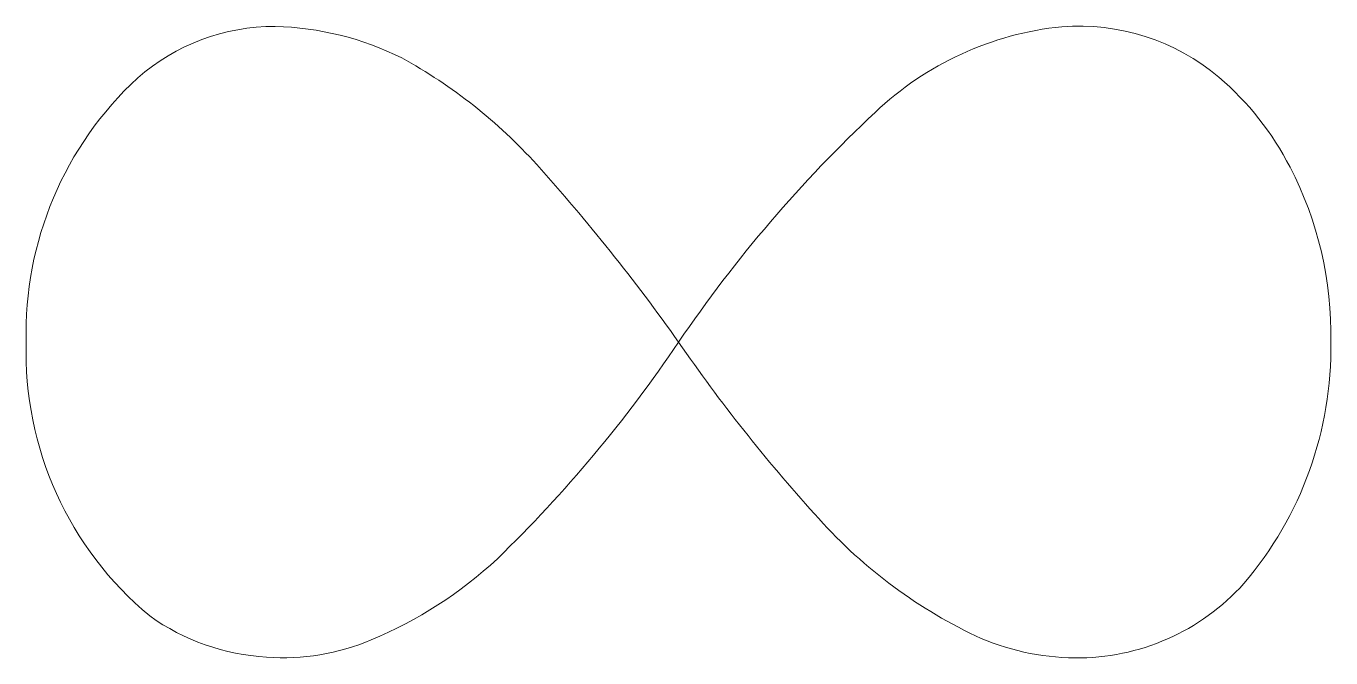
# Model space of a CAD drawing. Header units: millimetres. Extents: x -13681 to -11625, y -16732 to -15735.
import ezdxf

# ---------------------------------------------------------------- set-up
doc = ezdxf.new("R2010")
doc.units = ezdxf.units.MM
doc.header["$LTSCALE"] = 50
doc.layers.add('None', color=7, linetype='Continuous', lineweight=5)

msp = doc.modelspace()

# ---------------------------------------------------------------- linework, layer by layer
at = {"layer": 'None', "color": 7, "linetype": 'Continuous', "lineweight": 5, "flags": 128}
msp.add_lwpolyline([(-13505.4, -15817.1, 0.216384), (-13681.1, -16233.9, 0.230961), (-13486.4, -16665.6, 0.14192), (-13302.2, -16730.4, 0.120167), (-13137.4, -16703.2, 0.089532), (-12938.5, -16575.3, 0.051707), (-12652.8, -16233.8, -0.055722), (-12343, -15871.5, -0.166281), (-12048.9, -15736.4, -0.19696), (-11801.2, -15816.1, -0.098886), (-11689.1, -15957.8, -0.125369), (-11624.8, -16233.2, -0.183101), (-11762, -16614.5, -0.216176), (-12028.3, -16731.7, -0.104457), (-12185, -16696.9, -0.102044), (-12438.5, -16504.6, -0.033389), (-12652.8, -16233.8, 0.028833), (-12876.5, -15953.8, 0.084081), (-13089.1, -15785.7, 0.110724), (-13288.7, -15736, 0.182268)], format="xyb", close=True, dxfattribs=at)

doc.saveas('drawing.dxf')
